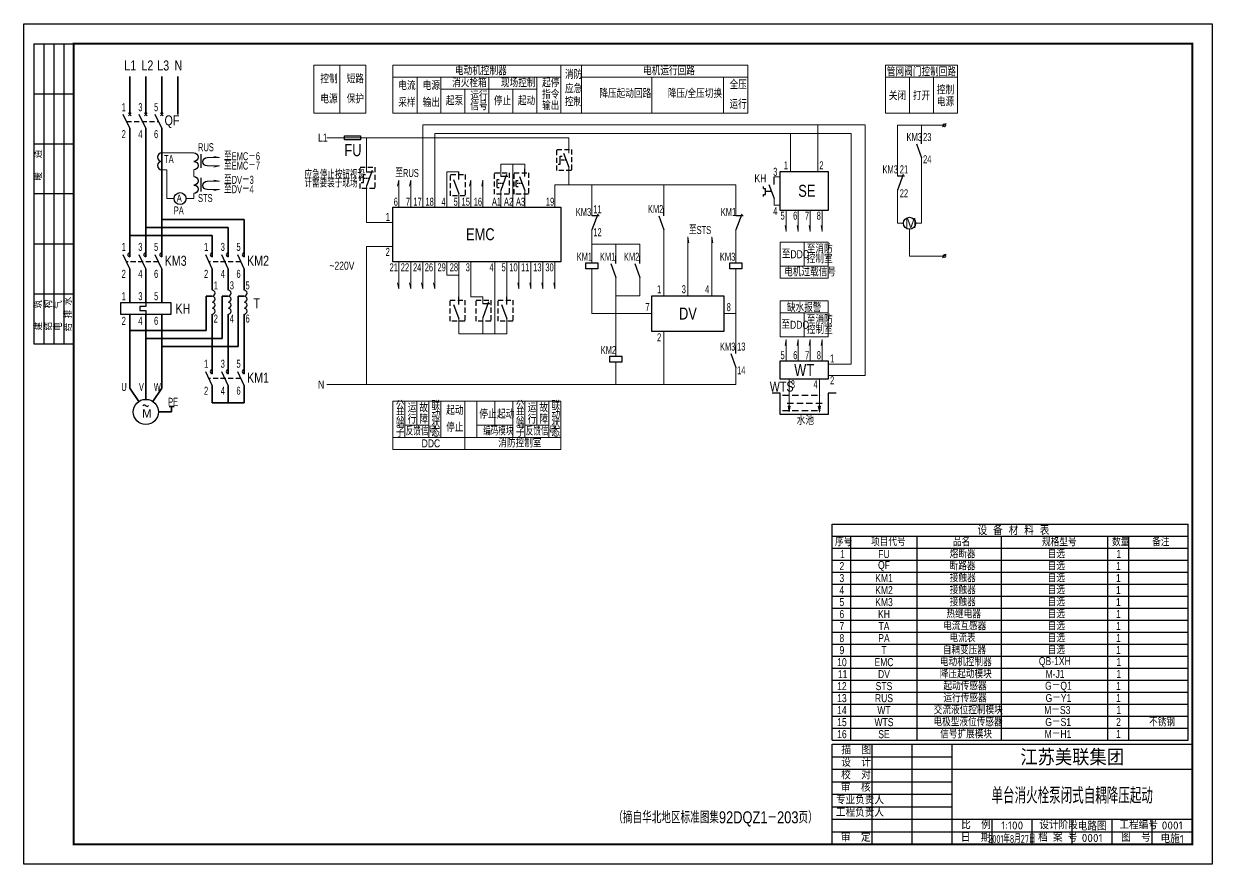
# Model space of a CAD drawing. Header units: millimetres. Extents: x 0 to 120769, y -43836 to 42042.
# Drawn here: x 0 to 59400, y 0 to 42000 of the extents above; entities that cross this region are included whole.
import ezdxf
from ezdxf.enums import TextEntityAlignment as Align

# ---------------------------------------------------------------- set-up
doc = ezdxf.new("R2010")
doc.units = ezdxf.units.MM
doc.header["$LTSCALE"] = 100
doc.header["$MEASUREMENT"] = 0
for name, pattern in [('ACAD_ISO10W100', [18.5, 12, -3, 0.5, -3]), ('DASH', [0.35, 0.25, -0.1]), ('DASHED2', [9.525, 6.35, -3.175])]:
    doc.linetypes.add(name, pattern=pattern)
for name, color, linetype in [('PUB_TEXT', 7, 'Continuous'), ('PUB_TITLE', 4, 'Continuous'), ('点划线', 5, 'ACAD_ISO10W100'), ('虚线', 7, 'DASHED2')]:
    doc.layers.add(name, color=color, linetype=linetype)
for name, color, linetype, lineweight in [('一次线', 1, 'Continuous', 35), ('二次线', 4, 'Continuous', 15), ('块', 3, 'Continuous', 30), ('文字', 2, 'Continuous', 15)]:
    doc.layers.add(name, color=color, linetype=linetype, lineweight=lineweight)
doc.styles.add('-GBCBIGGBENOR', font='GBENOR.shx', dxfattribs={"width": 1.2, "bigfont": 'GBCBIG.shx'})
doc.styles.add('-HZTXTHZTXT_E', font='HZTXT_E.shx', dxfattribs={"width": 0.8, "bigfont": 'HZTXT.shx'})
doc.styles.add('HZ', font='hztxt_e.shx', dxfattribs={"bigfont": 'hztxt.shx'})
doc.styles.add('样式 1', font='hztxt_e.shx', dxfattribs={"width": 0.8, "bigfont": 'hztxt.shx'})

# ---------------------------------------------------------------- blocks, each defined once
blk = doc.blocks.new('热继电器')
at = {"layer": '块'}
blk.add_lwpolyline([(-12.48, 0), (12.48, 0), (12.48, -5.95), (-12.48, -5.95)], close=True, dxfattribs=at)
blk = doc.blocks.new('接触器')
at = {"layer": '块'}
blk.add_line((0, -5.96), (-3.24, 1), dxfattribs=at)
blk.add_arc((0, 1), 1, 90, 270, dxfattribs=at)
blk = doc.blocks.new('断路器')
at = {"layer": '块'}
for p, q in [((0, -6.96), (-3.24, 0)), ((0.72, -0.72), (-0.72, 0.72)), ((0.72, 0.72), (-0.72, -0.72))]:
    blk.add_line(p, q, dxfattribs=at)
blk = doc.blocks.new('_LABEL1')
at = {"layer": 'PUB_TEXT'}
for p, q in [((-150, 20), (-150, 0)), ((0, 20), (-150, 20)), ((-125, 20), (-125, 0)), ((-100, 20), (-100, 0)), ((-75, 0), (-75, 20)), ((-50, 20), (-50, 0)), ((-25, 20), (-25, 0)), ((0, 20), (0, 0)), ((0, 15), (-150, 15)), ((0, 10), (-150, 10)), ((0, 5), (-150, 5)), ((0, 0), (-150, 0))]:
    blk.add_line(p, q, dxfattribs=at)
at = {"layer": 'PUB_TEXT', "style": '-GBCBIGGBENOR', "width": 1.2}
for s, p in [('建   筑', (-143.23, 15.86)), ('暖   通', (-68.36, 15.91)), ('结   构', (-143.21, 10.84)), ('电   气', (-143.41, 5.91)), ('给 排 水', (-143.65, 0.9))]:
    blk.add_text(s, height=3.5, dxfattribs=at).set_placement(p)
blk = doc.blocks.new('传感器')
at = {"layer": '块'}
blk.add_line((3.15, 1.7), (3.15, -5.14), dxfattribs=at)
for centre, start, end in [((0, -2.1), 270, 90), ((6.58, 0.2), 90, 270), ((6.58, -4), 90, 270)]:
    blk.add_arc(centre, 2.1, start, end, dxfattribs=at)
blk = doc.blocks.new('电流互感器')
at = {"layer": '块'}
for centre in [(0, -2.1), (0, -6.3)]:
    blk.add_arc(centre, 2.1, 90, 270, dxfattribs=at)
blk = doc.blocks.new('动闭触点')
at = {"layer": '块'}
for p, q in [((-2.56, 0), (0, -7.02)), ((0, 0), (0, 3.83))]:
    blk.add_line(p, q, dxfattribs=at)
blk = doc.blocks.new('动合触点')
blk.add_blockref('动闭触点', (0, 0))
blk = doc.blocks.new('热继动闭触点')
at = {"layer": '块'}
for p, q in [((-5.35, -5.84), (-5.35, -4.79)), ((-5.35, -5.84), (-4.3, -5.84)), ((-4.3, -8.84), (-4.3, -5.84)), ((-5.35, -8.84), (-4.3, -8.84)), ((-5.35, -9.89), (-5.35, -8.84))]:
    blk.add_line(p, q, dxfattribs=at)
at = {"layer": '块', "color": 4, "linetype": 'DASHED2', "ltscale": 0.1}
blk.add_line((-1.28, -7.34), (-4.3, -7.34), dxfattribs=at)
blk.add_blockref('动合触点', (0, -3.83))
blk = doc.blocks.new('动断触点')
at = {"layer": '块'}
for p, q in [((2.88, 0.91), (0, -7)), ((3.56, 0), (0, 0))]:
    blk.add_line(p, q, dxfattribs=at)
blk = doc.blocks.new('线圈')
at = {"layer": '块'}
for p, q in [((-3, -3), (-3, 0)), ((-3, 0), (3, 0)), ((3, 0), (3, -3)), ((3, -3), (-3, -3))]:
    blk.add_line(p, q, dxfattribs=at)

msp = doc.modelspace()

# ---------------------------------------------------------------- linework, layer by layer
at = {"layer": 'PUB_TEXT'}
for p, q in [((40400, 6200), (40400, 17000)), ((40400, 17000), (58196, 17000)), ((58196, 6200), (58196, 17000)), ((40400, 16400), (58196, 16400)), ((41332, 6200), (41332, 16400)), ((44655, 6200), (44655, 16400)), ((48873, 6200), (48873, 16400)), ((54190, 6200), (54190, 16400)), ((55230, 6200), (55230, 16400)), ((40400, 15800), (58196, 15800)), ((40400, 15200), (58196, 15200)), ((40400, 14600), (58196, 14600)), ((40400, 14000), (58196, 14000)), ((40400, 13400), (58196, 13400)), ((40400, 12800), (58196, 12800)), ((40400, 12200), (58196, 12200)), ((40400, 11600), (58196, 11600)), ((40400, 11000), (58196, 11000)), ((40400, 10400), (58196, 10400)), ((40400, 9800), (58196, 9800)), ((40400, 9200), (58196, 9200)), ((40400, 8600), (58196, 8600)), ((40400, 8000), (58196, 8000)), ((40400, 7400), (58196, 7400)), ((40400, 6800), (58196, 6800)), ((40400, 6200), (58196, 6200)), ((40400, 1000), (40400, 6000)), ((40400, 6000), (58400, 6000)), ((42400, 1000), (42400, 6000)), ((44400, 1000), (44400, 6000)), ((46400, 1000), (46400, 6000)), ((58400, 1000), (58400, 6000)), ((40400, 5375), (46400, 5375)), ((40400, 4750), (58400, 4750)), ((40400, 4125), (46400, 4125)), ((40400, 3500), (46400, 3500)), ((40400, 2875), (46400, 2875)), ((40400, 2250), (58400, 2250)), ((48400, 1000), (48400, 2250)), ((50400, 1000), (50400, 2250)), ((52400, 1000), (52400, 2250)), ((54400, 1000), (54400, 2250)), ((56400, 1000), (56400, 2250)), ((40400, 1625), (58400, 1625)), ((40400, 1000), (58400, 1000))]:
    msp.add_line(p, q, dxfattribs=at)
at = {"layer": 'PUB_TITLE'}
msp.add_lwpolyline([(0, 0), (0, 42000), (59400, 42000), (59400, 0)], close=True, dxfattribs=at)
at = {"layer": 'PUB_TITLE', "const_width": 100}
msp.add_lwpolyline([(2500, 1000), (58400, 1000), (58400, 41000), (2500, 41000)], close=True, dxfattribs=at)
at = {"layer": '一次线'}
for p, q in [((5299, 39362), (5299, 37471)), ((6099, 39362), (6099, 37471)), ((6899, 39362), (6899, 37471)), ((7699, 39362), (7699, 37471)), ((5299, 36776), (5299, 34311)), ((6099, 36776), (6099, 34311)), ((6899, 36776), (6899, 34311)), ((5299, 34311), (5299, 30355)), ((6099, 34311), (6099, 30355)), ((6899, 34311), (6899, 30355)), ((6899, 32227), (11017, 32227)), ((11017, 32227), (11017, 30355)), ((6099, 31827), (10217, 31827)), ((10217, 31827), (10217, 30355)), ((5299, 31427), (9417, 31427)), ((9417, 31427), (9417, 30355)), ((5299, 29760), (5299, 28069)), ((6099, 29760), (6099, 28069)), ((6899, 29760), (6899, 28069)), ((9417, 29760), (9417, 28688)), ((10217, 29760), (10217, 28688)), ((11017, 29760), (11017, 28688)), ((9417, 28388), (9117, 28388)), ((9117, 28388), (9117, 26674)), ((10217, 28388), (9917, 28388)), ((9917, 28388), (9917, 26274)), ((11017, 28388), (10717, 28388)), ((10717, 28388), (10717, 25874)), ((5299, 27473), (5299, 23787)), ((6099, 27473), (6099, 23232)), ((6899, 27473), (6899, 23787)), ((9417, 27488), (9417, 24514)), ((10217, 27488), (10217, 24514)), ((11017, 27488), (11017, 24514)), ((5299, 26674), (9117, 26674)), ((6099, 26274), (9917, 26274)), ((6899, 25874), (10717, 25874)), ((5299, 23787), (5747, 23124)), ((6899, 23787), (6452, 23124)), ((6729, 22602), (7388, 22602)), ((7259, 22866), (7517, 22866)), ((7388, 22602), (7388, 22866))]:
    msp.add_line(p, q, dxfattribs=at)
at = {"layer": '一次线', "ltscale": 0.2}
for p, q in [((9417, 23918), (9417, 23055)), ((10217, 23918), (10217, 23055)), ((11017, 23918), (11017, 23055)), ((9417, 23055), (11017, 23055))]:
    msp.add_line(p, q, dxfattribs=at)
at = {"layer": '二次线', "linetype": 'DASH'}
for p, q in [((15795, 37536), (15795, 39936)), ((17095, 37536), (17095, 39936))]:
    msp.add_line(p, q, dxfattribs=at)
at = {"layer": '二次线'}
for p, q in [((26839, 39936), (26839, 37536)), ((18438, 39336), (26839, 39336)), ((20838, 39336), (20838, 37536)), ((23238, 39336), (23238, 37536)), ((25639, 39336), (25639, 37536)), ((27883, 39336), (36188, 39336)), ((43069, 39336), (46669, 39336)), ((20838, 38736), (23239, 38736)), ((22038, 38736), (22038, 37536)), ((23238, 38736), (25639, 38736)), ((24438, 38736), (24438, 37536)), ((19938, 32834), (19938, 36950)), ((39680, 34610), (39680, 36950)), ((46104, 37020), (45927, 36843)), ((15154, 36297), (16809, 36297)), ((16809, 36297), (17784, 36297)), ((17131, 36297), (17131, 34576)), ((17784, 36297), (27237, 36297)), ((20538, 32834), (20538, 36512)), ((38322, 34610), (38322, 36512)), ((9495, 35365), (9790, 35313)), ((9495, 34841), (9790, 34893)), ((21138, 32834), (21138, 34594)), ((21738, 34594), (21138, 34594)), ((24438, 32834), (24438, 34984)), ((9495, 34185), (9790, 34133)), ((17131, 33877), (17131, 32071)), ((18686, 33889), (18738, 34184)), ((18738, 32834), (18738, 34184)), ((19286, 33889), (19338, 34184)), ((19338, 32834), (19338, 34184)), ((22286, 33889), (22338, 34184)), ((22338, 32834), (22338, 34184)), ((22886, 33889), (22938, 34184)), ((22938, 32834), (22938, 34184)), ((26539, 33959), (35596, 33959)), ((26539, 32834), (26539, 33959)), ((37501, 34355), (37801, 34355)), ((9495, 33661), (9790, 33713)), ((21738, 32834), (21738, 33509)), ((23838, 32834), (23838, 33669)), ((25038, 32834), (25038, 33669)), ((37501, 32928), (37501, 33270)), ((37501, 32928), (37801, 32928)), ((38101, 31616), (38101, 32674)), ((38701, 31616), (38701, 32674)), ((39301, 31616), (39301, 32674)), ((39901, 31616), (39901, 32674)), ((17131, 32071), (18438, 32071)), ((38049, 31912), (38101, 31616)), ((38649, 31912), (38701, 31616)), ((39249, 31912), (39301, 31616)), ((39849, 31912), (39901, 31616)), ((33196, 31350), (33248, 31055)), ((34396, 31350), (34448, 31055)), ((39001, 31084), (39001, 29884)), ((17131, 30871), (17131, 23971)), ((17131, 30871), (18438, 30871)), ((46104, 30479), (45927, 30302)), ((18738, 28758), (18738, 30108)), ((19338, 28758), (19338, 30108)), ((19938, 28758), (19938, 30108)), ((20538, 28758), (20538, 30108)), ((21138, 29433), (21138, 30108)), ((21738, 28348), (21738, 30108)), ((22338, 28348), (22338, 30108)), ((23538, 26508), (23538, 30108)), ((24138, 28348), (24138, 30108)), ((24738, 28758), (24738, 30108)), ((25338, 28758), (25338, 30108)), ((25938, 28758), (25938, 30108)), ((26538, 28758), (26538, 30108)), ((37801, 29884), (40201, 29884)), ((21138, 29433), (21738, 29433)), ((18686, 29054), (18738, 28758)), ((19286, 29054), (19338, 28758)), ((19886, 29054), (19938, 28758)), ((20486, 29054), (20538, 28758)), ((24686, 29054), (24738, 28758)), ((25286, 29054), (25338, 28758)), ((25886, 29054), (25938, 28758)), ((26486, 29054), (26538, 28758)), ((22938, 28007), (22938, 28348)), ((37805, 27557), (40205, 27557)), ((39005, 27557), (39005, 26357)), ((21738, 26508), (21738, 27263)), ((22938, 26508), (22938, 27307)), ((24138, 26508), (24138, 27263)), ((21738, 26508), (24138, 26508)), ((38105, 26220), (38053, 25924)), ((38105, 25162), (38105, 26220)), ((38705, 26220), (38653, 25924)), ((38705, 25162), (38705, 26220)), ((39305, 26220), (39253, 25924)), ((39305, 25162), (39305, 26220)), ((39905, 26220), (39853, 25924)), ((39905, 25162), (39905, 26220)), ((15154, 23971), (15252, 23971)), ((15252, 23971), (35596, 23971)), ((19038, 23133), (19038, 21333)), ((19638, 23133), (19638, 21933)), ((20238, 23133), (20238, 21333)), ((20838, 23133), (20838, 21333)), ((22038, 23133), (22038, 20733)), ((22638, 23133), (22638, 21333)), ((23538, 23133), (23538, 21933)), ((24438, 23133), (24438, 21333)), ((25038, 23133), (25038, 21333)), ((25638, 23133), (25638, 21933)), ((26238, 23133), (26238, 21333)), ((26838, 23133), (26838, 20733)), ((38203, 22897), (38255, 22601)), ((38307, 22897), (38255, 22601)), ((39712, 22897), (39764, 22601)), ((39816, 22897), (39764, 22601)), ((19038, 21933), (20238, 21933)), ((22638, 21933), (24438, 21933)), ((25038, 21933), (26238, 21933)), ((18438, 21333), (26838, 21333))]:
    msp.add_line(p, q, dxfattribs=at)
at = {"layer": '二次线', "ltscale": 0.2}
for p, q in [((26839, 39936), (27883, 39936)), ((46669, 37536), (46669, 39936)), ((19661, 37536), (19661, 39336)), ((31395, 37536), (31395, 39336)), ((34975, 37536), (34975, 39336)), ((44269, 37536), (44269, 39336)), ((45469, 37536), (45469, 39336)), ((45469, 37536), (45469, 39336)), ((45469, 37536), (45469, 39336)), ((26839, 37536), (27883, 37536)), ((19938, 36950), (42056, 36950)), ((42056, 24421), (42056, 36950)), ((43669, 36932), (46016, 36932)), ((43669, 34377), (43669, 36932)), ((44869, 36932), (44869, 36380)), ((20538, 36512), (41353, 36512)), ((27237, 36297), (27237, 35529)), ((41353, 24982), (41353, 36512)), ((6899, 35543), (8500, 35543)), ((9158, 35313), (9790, 35313)), ((44869, 35295), (44869, 32029)), ((6899, 34703), (7153, 34703)), ((7153, 33263), (7153, 34703)), ((8500, 34703), (8500, 34363)), ((9158, 34893), (9790, 34893)), ((23838, 34984), (25038, 34984)), ((23838, 34369), (23838, 34984)), ((25038, 34754), (25038, 34984)), ((27237, 34829), (27237, 33959)), ((9158, 34133), (9790, 34133)), ((28396, 33959), (28396, 32396)), ((31996, 33959), (31996, 32782)), ((35596, 33959), (35596, 32396)), ((8500, 33523), (8500, 33263)), ((9158, 33713), (9790, 33713)), ((43669, 32029), (43669, 33678)), ((7511, 33263), (7153, 33263)), ((8500, 33263), (8111, 33263)), ((28396, 31697), (28396, 30052)), ((31996, 31697), (31996, 28407)), ((35596, 31697), (35596, 30052)), ((43669, 32029), (43968, 32029)), ((44269, 31728), (44269, 30391)), ((44570, 32029), (44869, 32029)), ((28396, 30991), (30796, 30991)), ((29596, 30398), (29596, 30991)), ((30796, 30398), (30796, 30991)), ((33196, 31350), (33196, 28407)), ((34396, 31350), (34396, 28407)), ((44269, 30391), (46016, 30391)), ((28396, 29752), (28396, 27517)), ((35596, 29752), (35596, 25908)), ((29596, 29313), (29596, 25390)), ((30796, 29313), (30796, 28407)), ((22338, 28348), (22938, 28348)), ((29596, 28407), (30796, 28407)), ((28396, 27517), (31396, 27517)), ((35574, 27517), (34996, 27517)), ((31996, 26626), (31996, 23971)), ((29596, 25090), (29596, 23971)), ((41353, 24982), (40205, 24982)), ((35596, 24823), (35596, 23971)), ((42056, 24421), (40205, 24421)), ((38255, 24245), (38255, 22601)), ((39764, 24245), (39764, 22597)), ((38203, 22897), (38307, 22897)), ((39712, 22897), (39816, 22897))]:
    msp.add_line(p, q, dxfattribs=at)
at = {"layer": '二次线'}
for points in [[(17095, 37536), (14495, 37536), (14495, 39936), (17095, 39936)], [(26839, 37536), (18438, 37536), (18438, 39936), (26839, 39936)], [(46669, 37536), (43069, 37536), (43069, 39936), (46669, 39936)], [(26838, 20733), (18438, 20733), (18438, 23133), (26838, 23133)]]:
    msp.add_lwpolyline(points, dxfattribs=at)
for points in [[(27883, 39936), (36188, 39936), (36188, 37536), (27883, 37536)], [(37801, 31084), (40201, 31084), (40201, 29284), (37801, 29284)], [(37805, 28157), (40205, 28157), (40205, 26357), (37805, 26357)]]:
    msp.add_lwpolyline(points, close=True, dxfattribs=at)
for centre in [(46016, 36932), (46016, 30391)]:
    msp.add_circle(centre, 75, dxfattribs=at)
at = {"layer": '块'}
for p, q in [((26809, 34979), (26809, 35379)), ((26809, 35379), (26914, 35379)), ((26982, 35529), (27237, 34829)), ((16974, 34072), (16974, 34472)), ((16974, 34472), (17079, 34472)), ((17419, 34667), (17131, 33877)), ((17487, 34576), (17131, 34576)), ((24126, 34460), (23838, 33669)), ((26704, 34979), (26809, 34979)), ((16869, 34072), (16974, 34072)), ((23655, 34219), (23760, 34219)), ((23655, 33819), (23655, 34219)), ((24194, 34369), (23838, 34369)), ((24609, 33870), (24609, 34170)), ((24609, 34170), (24714, 34170)), ((24609, 33870), (24714, 33870)), ((23655, 33819), (23760, 33819)), ((23226, 28098), (22938, 27307)), ((23294, 28007), (22938, 28007)), ((37805, 23534), (37405, 23534)), ((37805, 22471), (37805, 23534)), ((40205, 23534), (40205, 22471)), ((40605, 23534), (40205, 23534)), ((40205, 22471), (37805, 22471))]:
    msp.add_line(p, q, dxfattribs=at)
at = {"layer": '块', "color": 4, "linetype": 'DASHED2', "ltscale": 0.1}
for p, q in [((27109, 35179), (26809, 35179)), ((17275, 34272), (16974, 34272)), ((23966, 34019), (23655, 34019)), ((24911, 34020), (24609, 34020))]:
    msp.add_line(p, q, dxfattribs=at)
at = {"layer": '块', "ltscale": 0.2}
for p, q in [((6099, 28069), (6099, 27869)), ((6099, 27869), (5799, 27869)), ((5799, 27869), (5799, 27669)), ((5799, 27669), (6099, 27669)), ((6099, 27669), (6099, 27473))]:
    msp.add_line(p, q, dxfattribs=at)
for points in [[(16027, 36397), (16827, 36397), (16827, 36197), (16027, 36197)], [(31396, 28407), (34996, 28407), (34996, 26626), (31396, 26626)]]:
    msp.add_lwpolyline(points, close=True, dxfattribs=at)
at = {"layer": '块'}
for points in [[(37801, 34610), (40201, 34610), (40201, 32674), (37801, 32674)], [(18438, 32834), (26839, 32834), (26839, 30108), (18438, 30108)], [(37805, 25162), (40205, 25162), (40205, 24245), (37805, 24245)]]:
    msp.add_lwpolyline(points, close=True, dxfattribs=at)
msp.add_circle((7811, 33263), 300, dxfattribs=at)
at = {"layer": '块', "ltscale": 0.2}
msp.add_circle((44269, 32029), 301, dxfattribs=at)
at = {"layer": '块', "color": 6}
msp.add_circle((6099, 22602), 630, dxfattribs=at)
at = {"layer": '块', "ltscale": 0.2}
for centre in [(9417, 28538), (10217, 28538), (11017, 28538), (9417, 28238), (9417, 27938), (10217, 28238), (10217, 27938), (11017, 28238), (11017, 27938), (9417, 27638), (10217, 27638), (11017, 27638)]:
    msp.add_arc(centre, 150, 270, 90, dxfattribs=at)
at = {"layer": '块'}
for centre, start, end in [((6028, 22854), 40.93764, 144.39953), ((6164, 22972), 220.93764, 324.39953)]:
    msp.add_arc(centre, 89.9, start, end, dxfattribs=at)
at = {"layer": '虚线', "ltscale": 0.4}
for p, q in [((5137, 37123), (6737, 37123)), ((6737, 30107), (5137, 30107)), ((10855, 30107), (9255, 30107)), ((10855, 24266), (9255, 24266))]:
    msp.add_line(p, q, dxfattribs=at)
at = {"layer": '虚线', "ltscale": 0.5}
for p, q in [((37929, 23438), (39836, 23438)), ((37929, 22675), (39836, 22675)), ((38155, 23038), (40062, 23038))]:
    msp.add_line(p, q, dxfattribs=at)
at = {"layer": '虚线', "color": 5, "ltscale": 0.4}
for points in [[(26641, 35723), (27370, 35723), (27370, 34664), (26641, 34664)], [(16811, 34832), (17539, 34832), (17539, 33772), (16811, 33772)], [(21336, 34464), (22065, 34464), (22065, 33404), (21336, 33404)], [(23532, 34547), (24260, 34547), (24260, 33488), (23532, 33488)], [(24507, 34547), (25235, 34547), (25235, 33488), (24507, 33488)], [(21309, 28195), (22037, 28195), (22037, 27135), (21309, 27135)], [(22610, 28195), (23338, 28195), (23338, 27135), (22610, 27135)], [(23713, 28195), (24441, 28195), (24441, 27135), (23713, 27135)]]:
    msp.add_lwpolyline(points, close=True, dxfattribs=at)

# ---------------------------------------------------------------- block references
at = {"xscale": 100, "yscale": 100, "zscale": 100}
msp.add_blockref('动合触点', (25038, 34371), dxfattribs=at)
at = {"layer": 'PUB_TITLE', "xscale": 100, "yscale": 100, "zscale": 100, "rotation": 90}
msp.add_blockref('_LABEL1', (2500, 41000), dxfattribs=at)
at = {"layer": '一次线', "xscale": 100, "yscale": 100, "zscale": 100}
msp.add_blockref('热继电器', (6099, 28069), dxfattribs=at)
at = {"layer": '二次线', "xscale": 100, "yscale": 100, "zscale": 100}
for name, p in [('动合触点', (44869, 35997)), ('动合触点', (21738, 34211)), ('动断触点', (43669, 34377)), ('动合触点', (31996, 32399)), ('动断触点', (28396, 32396)), ('动断触点', (35596, 32396)), ('接触器', (5299, 30355)), ('接触器', (6099, 30355)), ('接触器', (6899, 30355)), ('接触器', (9417, 30355)), ('接触器', (10217, 30355)), ('接触器', (11017, 30355)), ('动合触点', (29596, 30015)), ('动合触点', (30796, 30015)), ('线圈', (28396, 30052)), ('线圈', (35596, 30052)), ('动合触点', (21738, 27965)), ('动合触点', (24138, 27965)), ('动合触点', (35596, 25525)), ('线圈', (29596, 25390)), ('接触器', (9417, 24514)), ('接触器', (10217, 24514)), ('接触器', (11017, 24514))]:
    msp.add_blockref(name, p, dxfattribs=at)
at = {"layer": '文字', "xscale": 100, "yscale": 100, "zscale": 100}
for p in [(5299, 37471), (6099, 37471), (6899, 37471)]:
    msp.add_blockref('断路器', p, dxfattribs=at)
at = {"layer": '点划线', "ltscale": 0.2, "yscale": 100, "zscale": 100}
for name, p, xscale in [('电流互感器', (6899, 35543), 100), ('传感器', (9158, 35313), -100), ('传感器', (9158, 34133), -100), ('热继动闭触点', (37501, 34355), 100)]:
    msp.add_blockref(name, p, dxfattribs=dict(at, xscale=xscale))

# ---------------------------------------------------------------- texts
at = {"layer": 'PUB_TEXT'}
for s, height, style, width, p in [('设  备  材  料  表', 500, '-HZTXTHZTXT_E', 0.8, (47674, 16450)), ('序号', 400, '-HZTXTHZTXT_E', 0.8, (40545, 15898)), ('项目代号', 400, '-HZTXTHZTXT_E', 0.8, (42352, 15900)), ('品名', 400, '-HZTXTHZTXT_E', 0.8, (46439, 15900)), ('规格型号', 400, '-HZTXTHZTXT_E', 0.8, (50895, 15897)), ('数量', 400, '-HZTXTHZTXT_E', 0.8, (54392, 15900)), ('备注', 400, '-HZTXTHZTXT_E', 0.8, (56399, 15900)), ('熔断器', 400, '-HZTXTHZTXT_E', 0.8, (46275, 15300)), ('自选', 400, '-HZTXTHZTXT_E', 0.8, (51175, 15302)), ('1', 400, '-HZTXTHZTXT_E', 0.8, (54613, 15307)), ('断路器', 400, '-HZTXTHZTXT_E', 0.8, (46275, 14700)), ('自选', 400, '-HZTXTHZTXT_E', 0.8, (51175, 14702)), ('1', 400, '-HZTXTHZTXT_E', 0.8, (54596, 14707)), ('接触器', 400, '-HZTXTHZTXT_E', 0.8, (46283, 14100)), ('自选', 400, '-HZTXTHZTXT_E', 0.8, (51175, 14102)), ('1', 400, '-HZTXTHZTXT_E', 0.8, (54590, 14107)), ('接触器', 400, '-HZTXTHZTXT_E', 0.8, (46283, 13500)), ('自选', 400, '-HZTXTHZTXT_E', 0.8, (51175, 13502)), ('1', 400, '-HZTXTHZTXT_E', 0.8, (54590, 13507)), ('接触器', 400, '-HZTXTHZTXT_E', 0.8, (46283, 12900)), ('自选', 400, '-HZTXTHZTXT_E', 0.8, (51175, 12902)), ('1', 400, '-HZTXTHZTXT_E', 0.8, (54590, 12907)), ('热继电器', 400, '-HZTXTHZTXT_E', 0.8, (46115, 12298)), ('自选', 400, '-HZTXTHZTXT_E', 0.8, (51175, 12302)), ('1', 400, '-HZTXTHZTXT_E', 0.8, (54596, 12307)), ('电流互感器', 400, '-HZTXTHZTXT_E', 0.8, (45948, 11700)), ('自选', 400, '-HZTXTHZTXT_E', 0.8, (51175, 11702)), ('1', 400, '-HZTXTHZTXT_E', 0.8, (54596, 11707)), ('电流表', 400, '-HZTXTHZTXT_E', 0.8, (46277, 11100)), ('自选', 400, '-HZTXTHZTXT_E', 0.8, (51175, 11102)), ('1', 400, '-HZTXTHZTXT_E', 0.8, (54596, 11107)), ('自选', 400, '-HZTXTHZTXT_E', 0.8, (51175, 10502)), ('1', 400, '-HZTXTHZTXT_E', 0.8, (54596, 10507)), ('电动机控制器', 400, '-HZTXTHZTXT_E', 0.8, (45788, 9902)), ('1', 400, '-HZTXTHZTXT_E', 0.8, (54613, 9907)), ('降压起动模块', 400, '-HZTXTHZTXT_E', 0.8, (45788, 9302)), ('1', 400, '-HZTXTHZTXT_E', 0.8, (54613, 9307)), ('起动传感器', 400, '-HZTXTHZTXT_E', 0.8, (45964, 8700)), ('1', 400, '-HZTXTHZTXT_E', 0.8, (54596, 8707)), ('运行传感器', 400, '-HZTXTHZTXT_E', 0.8, (45964, 8100)), ('G－Y1', 400, '-HZTXTHZTXT_E', 0.8, (51069, 8107)), ('1', 400, '-HZTXTHZTXT_E', 0.8, (54596, 8107)), ('交流液位控制模块', 400, '-HZTXTHZTXT_E', 0.8, (45480, 7500)), ('M－S3', 400, '-HZTXTHZTXT_E', 0.8, (51000, 7507)), ('1', 400, '-HZTXTHZTXT_E', 0.8, (54613, 7507)), ('电极型液位传感器', 400, '-HZTXTHZTXT_E', 0.8, (45468, 6900)), ('G－S1', 400, '-HZTXTHZTXT_E', 0.8, (51057, 6907)), ('2', 400, '-HZTXTHZTXT_E', 0.8, (54596, 6907)), ('不锈钢', 400, '-HZTXTHZTXT_E', 0.8, (56243, 6898)), ('信号扩展模块', 400, '-HZTXTHZTXT_E', 0.8, (45804, 6297)), ('M－H1', 400, '-HZTXTHZTXT_E', 0.8, (51023, 6307)), ('1', 400, '-HZTXTHZTXT_E', 0.8, (54596, 6307)), ('描  图', 400, '-GBCBIGGBENOR', 1.2, (40867, 5500)), ('设  计', 400, '-GBCBIGGBENOR', 1.2, (40860, 4879)), ('校  对', 400, '-GBCBIGGBENOR', 1.2, (40855, 4246)), ('审  核', 400, '-GBCBIGGBENOR', 1.2, (40842, 3625)), ('专业负责人', 400, '-GBCBIGGBENOR', 1.2, (40595, 3004)), ('工程负责人', 400, '-GBCBIGGBENOR', 1.2, (40595, 2379)), ('比  例        ', 400, '-GBCBIGGBENOR', 1.2, (46852, 1756)), ('设计阶段', 400, '-GBCBIGGBENOR', 1.2, (50762, 1754)), ('工程编号', 400, '-GBCBIGGBENOR', 1.2, (54762, 1756)), ('审  定', 400, '-GBCBIGGBENOR', 1.2, (40845, 1129)), ('日  期', 400, '-GBCBIGGBENOR', 1.2, (46832, 1127)), ('档 案 号', 400, '-GBCBIGGBENOR', 1.2, (50702, 1131)), ('图  号', 400, '-GBCBIGGBENOR', 1.2, (54845, 1133))]:
    msp.add_text(s, height=height, dxfattribs=dict(at, style=style, width=width)).set_placement(p)
at = {"layer": 'PUB_TEXT', "ltscale": 0.2, "style": '-HZTXTHZTXT_E', "width": 0.8}
for s, p in [('1', (40803, 15300)), ('2', (40769, 14700)), ('3', (40769, 14100)), ('4', (40763, 13500)), ('5', (40769, 12900)), ('6', (40769, 12300)), ('7', (40769, 11700)), ('8', (40769, 11100)), ('9', (40774, 10500)), ('自耦变压器', (45934, 10498)), ('10', (40654, 9900)), ('11', (40689, 9300)), ('M-J1', (51069, 9307)), ('12', (40654, 8700)), ('G－Q1', (51046, 8721)), ('13', (40654, 8100)), ('14', (40649, 7500)), ('15', (40654, 6900)), ('16', (40654, 6300))]:
    msp.add_text(s, height=400, dxfattribs=at).set_placement(p)
at = {"layer": 'PUB_TEXT', "style": '-HZTXTHZTXT_E', "width": 0.8}
for s, p in [('FU', (42994, 15500)), ('QF', (42994, 14900)), ('KH', (42994, 12500)), ('TA', (42994, 11900)), ('PA', (42994, 11300)), ('EMC', (42994, 10100)), ('QB-1XH', (51531, 10100)), ('RUS', (42994, 8300)), ('WT', (42994, 7700)), ('WTS', (42994, 7100)), ('SE', (42994, 6500))]:
    msp.add_text(s, height=400, dxfattribs=at).set_placement(p, align=Align.MIDDLE)
at = {"layer": 'PUB_TEXT', "ltscale": 0.2, "style": '-HZTXTHZTXT_E', "width": 0.8}
for s, p in [('KM1', (42994, 14300)), ('KM2', (42994, 13700)), ('KM3', (42994, 13100)), ('T', (42994, 10700)), ('DV', (42994, 9500)), ('STS', (42994, 8900))]:
    msp.add_text(s, height=400, dxfattribs=at).set_placement(p, align=Align.MIDDLE)
at = {"layer": 'PUB_TEXT', "style": '-GBCBIGGBENOR'}
for tag, text, height, width, p in [('江苏美联集团', '江苏美联集团', 800, 1.5, (52400, 5375)), ('1:100', '1:100', 400, 1.2, (49400, 1938)), ('电路图', '电路图', 400, 1.2, (53400, 1938)), ('0001', '0001', 400, 1.2, (57400, 1938)), ('2001年8月27日', '2001年8月27日', 400, 0.8, (49381, 1312)), ('0001', '0001', 400, 1.2, (53400, 1312)), ('电施1', '电施1', 400, 1.2, (57400, 1312))]:
    msp.add_attdef(tag, text=text, height=height, dxfattribs=dict(at, width=width)).set_placement(p, align=Align.MIDDLE)
at = {"layer": '块', "style": '-HZTXTHZTXT_E', "width": 0.8}
for s, height, p in [('QF', 500, (7036, 36924)), ('FU', 600, (16025, 35384)), ('EMC', 600, (22107, 31182)), ('KM3', 500, (7041, 29905)), ('KM2', 500, (11158, 29905)), ('KH', 500, (7583, 27516)), ('T', 500, (11480, 27786)), ('KM1', 500, (11158, 24064)), ('WTS', 500, (37286, 23621))]:
    msp.add_text(s, height=height, dxfattribs=at).set_placement(p)
at = {"layer": '块', "ltscale": 0.2, "style": '-HZTXTHZTXT_E', "width": 0.8}
msp.add_text('SE', height=600, dxfattribs=at).set_placement((38710, 33352))
at = {"layer": '块', "style": '样式 1', "text_generation_flag": 4, "width": 0.8}
msp.add_text('A', height=350, rotation=180, dxfattribs=at).set_placement((7897, 33116))
at = {"layer": '块'}
for height, style, p in [(500, 'HZ', (44057, 31788)), (420, '样式 1', (5919, 22319))]:
    msp.add_text('M', height=height, dxfattribs=dict(at, style=style)).set_placement(p)
at = {"layer": '块', "style": '-HZTXTHZTXT_E', "width": 0.8}
msp.add_text('DV', height=600, dxfattribs=at).set_placement((33196, 27517), align=Align.MIDDLE)
at = {"layer": '块', "ltscale": 0.2, "style": '-HZTXTHZTXT_E', "width": 0.8}
for s, p in [('WT', (39005, 24704)), ('（摘自华北地区标准图集92DQZ1－203页）', (34573, 2299))]:
    msp.add_text(s, height=600, dxfattribs=at).set_placement(p, align=Align.MIDDLE)
at = {"layer": '文字'}
for s, height, style, width, p in [('L1', 500, '-HZTXTHZTXT_E', 0.8, (5024, 39666)), ('L2', 500, '-HZTXTHZTXT_E', 0.8, (5880, 39666)), ('L3', 500, '-HZTXTHZTXT_E', 0.8, (6672, 39666)), ('N', 500, '-HZTXTHZTXT_E', 0.8, (7535, 39666)), ('电动机控制器', 400, 'HZ', 0.8, (21549, 39436)), ('电机运行回路', 400, 'HZ', 0.8, (30952, 39436)), ('控制', 400, 'HZ', 0.8, (14826, 39027)), ('短路', 400, 'HZ', 0.8, (16139, 39027)), ('消火栓箱', 400, 'HZ', 0.8, (21409, 38836)), ('现场控制', 400, 'HZ', 0.8, (23848, 38836)), ('起停', 400, 'HZ', 0.8, (25907, 38836)), ('消防', 400, 'HZ', 0.8, (27050, 39250)), ('电流', 400, 'HZ', 0.8, (18720, 38693)), ('电源', 400, 'HZ', 0.8, (19939, 38693)), ('运行', 400, 'HZ', 0.8, (22320, 38186)), ('指令', 400, 'HZ', 0.8, (25907, 38254)), ('应急', 400, 'HZ', 0.8, (27050, 38541)), ('降压起动回路', 400, 'HZ', 0.8, (28768, 38299)), ('降压/全压切换', 400, 'HZ', 0.8, (32191, 38299)), ('全压', 400, 'HZ', 0.8, (35274, 38736)), ('1', 400, 'HZ', 0.7, (4892, 37632)), ('3', 400, 'HZ', 0.7, (5725, 37632)), ('5', 400, 'HZ', 0.7, (6511, 37632)), ('电源', 400, 'HZ', 0.8, (14826, 38027)), ('保护', 400, 'HZ', 0.8, (16139, 38027)), ('采样', 400, 'HZ', 0.8, (18720, 37847)), ('输出', 400, 'HZ', 0.8, (19939, 37847)), ('起泵', 400, 'HZ', 0.8, (21097, 37936)), ('信号', 400, 'HZ', 0.8, (22320, 37686)), ('停止\u3000', 400, 'HZ', 0.8, (23497, 37936)), ('起动', 400, 'HZ', 0.8, (24696, 37936)), ('输出', 400, 'HZ', 0.8, (25907, 37694)), ('控制', 400, 'HZ', 0.8, (27050, 37886)), ('运行', 400, 'HZ', 0.8, (35274, 37763)), ('2', 400, 'HZ', 0.7, (4892, 36284)), ('4', 400, 'HZ', 0.7, (5725, 36284)), ('6', 400, 'HZ', 0.7, (6511, 36284)), ('L1', 400, 'HZ', 0.8, (14709, 36112)), ('KM3', 400, 'HZ', 0.7, (44122, 36139)), ('23', 400, 'HZ', 0.7, (44948, 36139)), ('RUS', 400, 'HZ', 0.7, (8709, 35631)), ('TA', 400, 'HZ', 0.7, (7013, 35040)), ('至EMC－6', 400, 'HZ', 0.7, (10011, 35181)), ('至EMC－7', 400, 'HZ', 0.7, (10011, 34714)), ('1', 400, 'HZ', 0.7, (37987, 34728)), ('2', 400, 'HZ', 0.7, (39763, 34728)), ('24', 400, 'HZ', 0.7, (44948, 35030)), ('应急停止按钮视设', 400, 'HZ', 0.7, (14032, 34253)), ('至RUS', 400, 'HZ', 0.7, (18575, 34344)), ('KH', 400, 'HZ', 0.8, (36519, 34080)), ('3', 400, 'HZ', 0.7, (37458, 34404)), ('KM3', 400, 'HZ', 0.7, (42921, 34522)), ('21', 400, 'HZ', 0.7, (43784, 34522)), ('至DV－3', 400, 'HZ', 0.7, (10011, 34001)), ('至DV－4', 400, 'HZ', 0.7, (10011, 33534)), ('计需要装于现场', 400, 'HZ', 0.7, (14032, 33827)), ('STS', 400, 'HZ', 0.7, (8709, 33091)), ('6', 400, 'HZ', 0.7, (18490, 32910)), ('7', 400, 'HZ', 0.7, (19097, 32910)), ('17', 400, 'HZ', 0.7, (19470, 32910)), ('18', 400, 'HZ', 0.7, (20077, 32910)), ('4', 400, 'HZ', 0.7, (20877, 32910)), ('5', 400, 'HZ', 0.7, (21484, 32910)), ('15', 400, 'HZ', 0.7, (21882, 32910)), ('16', 400, 'HZ', 0.7, (22489, 32910)), ('A1', 400, 'HZ', 0.7, (23399, 32910)), ('A2', 400, 'HZ', 0.7, (24001, 32910)), ('A3', 400, 'HZ', 0.7, (24599, 32910)), ('19', 400, 'HZ', 0.7, (26097, 32910)), ('22', 400, 'HZ', 0.7, (43784, 33328)), ('PA', 400, 'HZ', 0.7, (7496, 32469)), ('KM3', 400, 'HZ', 0.7, (27591, 32396)), ('11', 400, 'HZ', 0.7, (28467, 32529)), ('KM2', 400, 'HZ', 0.7, (31195, 32541)), ('KM1', 400, 'HZ', 0.7, (34836, 32396)), ('4', 400, 'HZ', 0.7, (37458, 32442)), ('1', 400, 'HZ', 0.7, (18090, 32152)), ('5', 400, 'HZ', 0.7, (37820, 32212)), ('6', 400, 'HZ', 0.7, (38451, 32212)), ('7', 400, 'HZ', 0.7, (39047, 32212)), ('8', 400, 'HZ', 0.7, (39630, 32212)), ('12', 400, 'HZ', 0.7, (28467, 31381)), ('至STS', 400, 'HZ', 0.7, (33250, 31494)), ('1', 400, 'HZ', 0.7, (4892, 30651)), ('3', 400, 'HZ', 0.7, (5725, 30651)), ('5', 400, 'HZ', 0.7, (6511, 30651)), ('1', 400, 'HZ', 0.7, (9010, 30651)), ('3', 400, 'HZ', 0.7, (9842, 30651)), ('5', 400, 'HZ', 0.7, (10629, 30651)), ('2', 400, 'HZ', 0.7, (18090, 30402)), ('KM1', 400, 'HZ', 0.7, (27636, 30158)), ('KM1', 400, 'HZ', 0.7, (28795, 30158)), ('KM2', 400, 'HZ', 0.7, (29995, 30158)), ('KM3', 400, 'HZ', 0.7, (34792, 30158)), ('2', 400, 'HZ', 0.7, (4892, 29303)), ('4', 400, 'HZ', 0.7, (5725, 29303)), ('6', 400, 'HZ', 0.7, (6511, 29303)), ('2', 400, 'HZ', 0.7, (9010, 29303)), ('4', 400, 'HZ', 0.7, (9842, 29303)), ('6', 400, 'HZ', 0.7, (10629, 29303)), ('~220V', 400, 'HZ', 0.8, (15278, 29710)), ('21', 400, 'HZ', 0.7, (18282, 29627)), ('22', 400, 'HZ', 0.7, (18842, 29627)), ('24', 400, 'HZ', 0.7, (19456, 29627)), ('26', 400, 'HZ', 0.7, (20041, 29627)), ('29', 400, 'HZ', 0.7, (20677, 29631)), ('28', 400, 'HZ', 0.7, (21292, 29631)), ('3', 400, 'HZ', 0.7, (22087, 29631)), ('4', 400, 'HZ', 0.7, (23278, 29631)), ('5', 400, 'HZ', 0.7, (23880, 29631)), ('10', 400, 'HZ', 0.7, (24266, 29627)), ('11', 400, 'HZ', 0.7, (24852, 29627)), ('13', 400, 'HZ', 0.7, (25461, 29627)), ('30', 400, 'HZ', 0.7, (26070, 29627)), ('1', 400, 'HZ', 0.7, (9493, 28727)), ('3', 400, 'HZ', 0.7, (10296, 28727)), ('5', 400, 'HZ', 0.7, (11082, 28727)), ('1', 400, 'HZ', 0.7, (4892, 28187)), ('3', 400, 'HZ', 0.7, (5725, 28187)), ('5', 400, 'HZ', 0.7, (6511, 28187)), ('1', 400, 'HZ', 0.7, (31651, 28536)), ('3', 400, 'HZ', 0.7, (32885, 28536)), ('4', 400, 'HZ', 0.7, (34055, 28536)), ('7', 400, 'HZ', 0.7, (31071, 27641)), ('8', 400, 'HZ', 0.7, (35130, 27641)), ('2', 400, 'HZ', 0.7, (4892, 26955)), ('4', 400, 'HZ', 0.7, (5725, 26955)), ('6', 400, 'HZ', 0.7, (6511, 26955)), ('2', 400, 'HZ', 0.7, (9493, 27069)), ('4', 400, 'HZ', 0.7, (10296, 27069)), ('6', 400, 'HZ', 0.7, (11082, 27069)), ('2', 400, 'HZ', 0.7, (31651, 26131)), ('KM2', 400, 'HZ', 0.7, (28836, 25495)), ('KM3', 400, 'HZ', 0.7, (34795, 25668)), ('13', 400, 'HZ', 0.7, (35652, 25668)), ('5', 400, 'HZ', 0.7, (37824, 25238)), ('6', 400, 'HZ', 0.7, (38456, 25238)), ('7', 400, 'HZ', 0.7, (39051, 25238)), ('8', 400, 'HZ', 0.7, (39634, 25238)), ('1', 400, 'HZ', 0.7, (9010, 24810)), ('3', 400, 'HZ', 0.7, (9842, 24810)), ('5', 400, 'HZ', 0.7, (10629, 24810)), ('1', 400, 'HZ', 0.7, (40299, 25076)), ('14', 400, 'HZ', 0.7, (35652, 24484)), ('2', 400, 'HZ', 0.7, (40299, 23985)), ('U', 400, 'HZ', 0.7, (4877, 23653)), ('V', 400, 'HZ', 0.7, (5755, 23653)), ('W', 400, 'HZ', 0.7, (6500, 23653)), ('2', 400, 'HZ', 0.7, (9010, 23462)), ('4', 400, 'HZ', 0.7, (9842, 23462)), ('6', 400, 'HZ', 0.7, (10629, 23462)), ('N', 400, 'HZ', 0.8, (14709, 23769)), ('3', 400, 'HZ', 0.7, (38336, 23787)), ('4', 400, 'HZ', 0.7, (39471, 23787)), ('PE', 400, 'HZ', 0.7, (7218, 22909)), ('共', 400, 'HZ', 0.8, (18594, 22266)), ('公', 400, 'HZ', 0.8, (18594, 22716)), ('运', 400, 'HZ', 0.8, (19186, 22591)), ('故', 400, 'HZ', 0.8, (19775, 22591)), ('联', 400, 'HZ', 0.8, (20376, 22716)), ('动', 400, 'HZ', 0.8, (20376, 22266)), ('起动', 400, 'HZ', 0.8, (21114, 22466)), ('停止', 400, 'HZ', 0.8, (22769, 22277)), ('起动', 400, 'HZ', 0.8, (23654, 22277)), ('共', 400, 'HZ', 0.8, (24594, 22266)), ('公', 400, 'HZ', 0.8, (24594, 22716)), ('运', 400, 'HZ', 0.8, (25186, 22591)), ('故', 400, 'HZ', 0.8, (25775, 22591)), ('联', 400, 'HZ', 0.8, (26376, 22716)), ('动', 400, 'HZ', 0.8, (26376, 22266)), ('端', 400, 'HZ', 0.8, (18594, 21816)), ('行', 400, 'HZ', 0.8, (19186, 22025)), ('障', 400, 'HZ', 0.8, (19775, 22025)), ('状', 400, 'HZ', 0.8, (20376, 21816)), ('停止', 400, 'HZ', 0.8, (21114, 21616)), ('端', 400, 'HZ', 0.8, (24594, 21816)), ('行', 400, 'HZ', 0.8, (25186, 22025)), ('障', 400, 'HZ', 0.8, (25775, 22025)), ('状', 400, 'HZ', 0.8, (26376, 21816)), ('子', 400, 'HZ', 0.8, (18594, 21366)), ('反馈信号', 400, 'HZ', 0.7, (19091, 21433)), ('态', 400, 'HZ', 0.8, (20376, 21366)), ('编码模块', 400, 'HZ', 0.7, (22961, 21433)), ('子', 400, 'HZ', 0.8, (24594, 21366)), ('反馈信号', 400, 'HZ', 0.7, (25091, 21433)), ('态', 400, 'HZ', 0.8, (26376, 21366)), ('DDC', 400, 'HZ', 0.8, (19885, 20833)), ('消防控制室', 400, 'HZ', 0.8, (23716, 20833))]:
    msp.add_text(s, height=height, dxfattribs=dict(at, style=style, width=width)).set_placement(p)
at = {"layer": '文字', "style": 'HZ', "width": 0.8}
for s, p in [('管网阀门控制回路', (44869, 39636)), ('关闭', (43669, 38436)), ('打开', (44869, 38436)), ('控制', (46071, 38727)), ('电源', (46071, 38136))]:
    msp.add_text(s, height=400, dxfattribs=at).set_placement(p, align=Align.MIDDLE)
at = {"layer": '文字', "ltscale": 0.2, "style": '-HZTXTHZTXT_E', "width": 0.8}
for s, p in [('至消防', (39133, 30534)), ('至DDC', (37887, 30284)), ('控制室', (39133, 30034)), ('电机过载信号', (38003, 29384)), ('至消防', (39137, 27007)), ('至DDC', (37868, 26757)), ('控制室', (39137, 26507)), ('水池', (38633, 21960))]:
    msp.add_text(s, height=400, dxfattribs=at).set_placement(p)
msp.add_text('缺水报警', height=400, dxfattribs=at).set_placement((39005, 27857), align=Align.MIDDLE)
at = {"layer": '文字', "style": '-GBCBIGGBENOR'}
msp.add_attdef('单台消火栓泵闭式自耦降压起动', text='公寓', height=800, dxfattribs=at).set_placement((52400, 3469), align=Align.MIDDLE)

doc.saveas('drawing.dxf')
